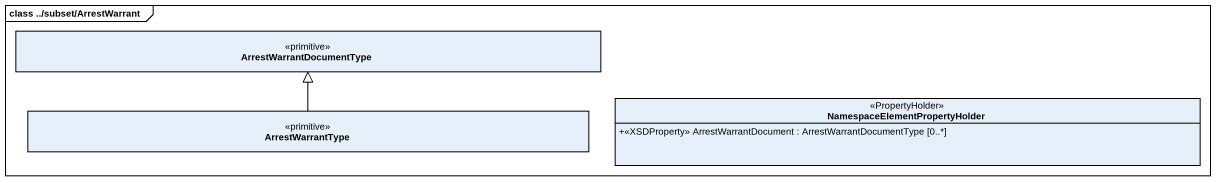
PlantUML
@startuml
mainframe class ../subset/ArrestWarrant
hide circle
hide empty members
skinparam classAttributeIconSize 0
class ArrestWarrantDocumentType <<primitive>>
class ArrestWarrantType <<primitive>>
class "NamespaceElementPropertyHolder" as NamespaceElementPropertyHold <<PropertyHolder>> {
  +<<XSDProperty>> ArrestWarrantDocument : ArrestWarrantDocumentType [0..*]
}
ArrestWarrantType -up-|> ArrestWarrantDocumentType
@enduml
